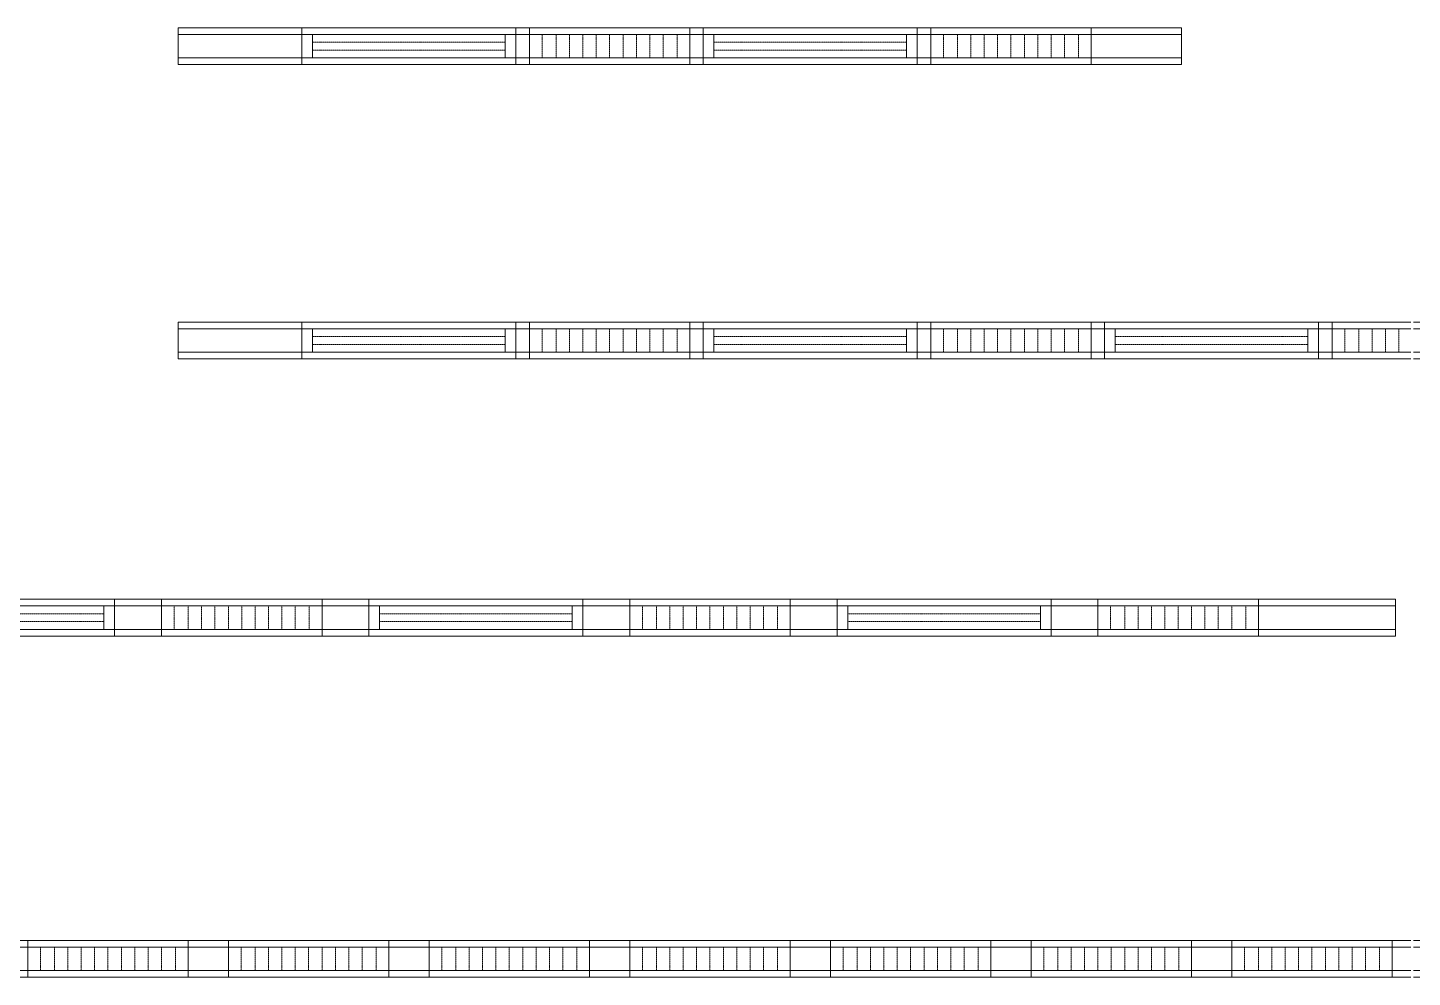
# Model space of a CAD drawing. Header units: millimetres. Extents: x -962357 to -591296, y -195428 to 59420.
# Drawn here: x -794930 to -784580, y -195428 to -188330 of the extents above; entities that cross this region are included whole.
import ezdxf

# ---------------------------------------------------------------- set-up
doc = ezdxf.new("R2010")
doc.units = ezdxf.units.MM
doc.linetypes.add('DPA_Hidden 50', pattern=[3, 2, -1])
doc.layers.add('A-GLAZ-CURT', color=2, linetype='Continuous', lineweight=9)

# ---------------------------------------------------------------- blocks, each defined once
blk = doc.blocks.new('DPA_CP_Metal Ceiling Luminaire2 - Linear Luminaire-12404975-4180-01 LOWER PLATFORM LEVEL - REFLECTED CEILING PLAN')
at = {"layer": 'A-GLAZ-CURT'}
for p, q in [((-786932, 2702), (-786932, 2977)), ((-786932, 2977), (-785732, 2977)), ((-786932, 2977), (-786932, 2702)), ((-785732, 2977), (-786932, 2977)), ((-786932, 2977), (-785732, 2977)), ((-786932, 2939), (-786932, 2702)), ((-786932, 2927), (-785732, 2927)), ((-785732, 2977), (-785732, 2702)), ((-785732, 2702), (-785732, 2977)), ((-785732, 2939), (-785732, 2702)), ((-786932, 2752), (-785732, 2752)), ((-785732, 2702), (-786932, 2702)), ((-785732, 2702), (-786932, 2702)), ((-786932, 2702), (-785732, 2702))]:
    blk.add_line(p, q, dxfattribs=at)
at = {"layer": 'A-GLAZ-CURT', "linetype": 'DPA_Hidden 50'}
for p, q in [((-786837, 2927), (-786837, 2752)), ((-786732, 2927), (-786732, 2752)), ((-786632, 2927), (-786632, 2752)), ((-786532, 2927), (-786532, 2752)), ((-786432, 2927), (-786432, 2752)), ((-786332, 2927), (-786332, 2752)), ((-786232, 2927), (-786232, 2752)), ((-786132, 2927), (-786132, 2752)), ((-786032, 2927), (-786032, 2752)), ((-785932, 2927), (-785932, 2752)), ((-785827, 2927), (-785827, 2752))]:
    blk.add_line(p, q, dxfattribs=at)
blk = doc.blocks.new('DPA_CP_Metal Ceiling Luminaire2 - Linear Luminaire-V18-4180-01 LOWER PLATFORM LEVEL - REFLECTED CEILING PLAN')
at = {"layer": 'A-GLAZ-CURT'}
for p, q in [((-785182, 4774), (-785182, 5049)), ((-785182, 5049), (-784592, 5049)), ((-785182, 5049), (-785182, 4774)), ((-784592, 5049), (-785182, 5049)), ((-785182, 5049), (-784592, 5049)), ((-785182, 5012), (-785182, 4774)), ((-785182, 4999), (-784592, 4999)), ((-784572, 5049), (-783982, 5049)), ((-783982, 5049), (-784572, 5049)), ((-784572, 5049), (-783982, 5049)), ((-784572, 4999), (-783982, 4999)), ((-783982, 5049), (-783982, 4774)), ((-783982, 4774), (-783982, 5049)), ((-783982, 5012), (-783982, 4774)), ((-785182, 4824), (-784592, 4824)), ((-784592, 4774), (-785182, 4774)), ((-784592, 4774), (-785182, 4774)), ((-785182, 4774), (-784592, 4774)), ((-784572, 4824), (-783982, 4824)), ((-783982, 4774), (-784572, 4774)), ((-783982, 4774), (-784572, 4774)), ((-784572, 4774), (-783982, 4774))]:
    blk.add_line(p, q, dxfattribs=at)
at = {"layer": 'A-GLAZ-CURT', "linetype": 'DPA_Hidden 50'}
for p, q in [((-785087, 4999), (-785087, 4824)), ((-784982, 4999), (-784982, 4824)), ((-784882, 4999), (-784882, 4824)), ((-784782, 4999), (-784782, 4824)), ((-784682, 4999), (-784682, 4824)), ((-784482, 4999), (-784482, 4824)), ((-784382, 4999), (-784382, 4824)), ((-784282, 4999), (-784282, 4824)), ((-784182, 4999), (-784182, 4824)), ((-784077, 4999), (-784077, 4824))]:
    blk.add_line(p, q, dxfattribs=at)
blk = doc.blocks.new('DPA_CP_Metal Ceiling Panel1 - Horizontal with Gap-12447204-4180-01 LOWER PLATFORM LEVEL - REFLECTED CEILING PLAN')
at = {"layer": 'A-GLAZ-CURT'}
for p, q in [((-777982, 4774), (-777982, 5049)), ((-777982, 4774), (-777982, 5049)), ((-777982, 5049), (-777882, 5049)), ((-777982, 5049), (-777882, 5049)), ((-777982, 4774), (-777982, 5049)), ((-777982, 4999), (-777882, 4999)), ((-777882, 4774), (-777882, 5049)), ((-777882, 5049), (-777882, 4774)), ((-777882, 5049), (-777882, 4774)), ((-777982, 4824), (-777882, 4824)), ((-777982, 4774), (-777882, 4774)), ((-777882, 4774), (-777982, 4774)), ((-777882, 4774), (-777982, 4774))]:
    blk.add_line(p, q, dxfattribs=at)
blk = doc.blocks.new('DPA_CP_Metal Ceiling Air Supply1 - Linear Diffuser Air Supply-12447243-4180-01 LOWER PLATFORM LEVEL - REFLECTED CEILING PLAN')
at = {"layer": 'A-GLAZ-CURT'}
for p, q in [((-777882, 4774), (-777882, 5049)), ((-777882, 5049), (-776282, 5049)), ((-777882, 4774), (-777882, 5049)), ((-777882, 5049), (-776282, 5049)), ((-777882, 5049), (-776282, 5049)), ((-777882, 4774), (-777882, 5049)), ((-776282, 4999), (-777882, 4999)), ((-777802, 4999), (-777802, 4824)), ((-776362, 4999), (-776362, 4824)), ((-776282, 4774), (-776282, 5049)), ((-776282, 5049), (-776282, 4774)), ((-776282, 5049), (-776282, 4774)), ((-776282, 4824), (-777882, 4824)), ((-777882, 4774), (-776282, 4774)), ((-776282, 4774), (-777882, 4774)), ((-776282, 4774), (-777882, 4774))]:
    blk.add_line(p, q, dxfattribs=at)
at = {"layer": 'A-GLAZ-CURT', "linetype": 'DPA_Hidden 50'}
for p, q in [((-776362, 4941), (-777802, 4941)), ((-776362, 4882), (-777802, 4882))]:
    blk.add_line(p, q, dxfattribs=at)
blk = doc.blocks.new('DPA_CP_Metal Ceiling Luminaire2 - Linear Luminaire-12437131-4180-01 LOWER PLATFORM LEVEL - REFLECTED CEILING PLAN')
at = {"layer": 'A-GLAZ-CURT'}
for p, q in [((-832057, 6974), (-832057, 7249)), ((-832057, 7249), (-830857, 7249)), ((-832057, 7249), (-832057, 6974)), ((-830857, 7249), (-832057, 7249)), ((-832057, 7249), (-830857, 7249)), ((-830857, 7249), (-830857, 6974)), ((-830857, 6974), (-830857, 7249)), ((-832057, 7212), (-832057, 6974)), ((-832057, 7199), (-830857, 7199)), ((-830857, 7212), (-830857, 6974)), ((-832057, 7024), (-830857, 7024)), ((-830857, 6974), (-832057, 6974)), ((-830857, 6974), (-832057, 6974)), ((-832057, 6974), (-830857, 6974))]:
    blk.add_line(p, q, dxfattribs=at)
at = {"layer": 'A-GLAZ-CURT', "linetype": 'DPA_Hidden 50'}
for p, q in [((-831962, 7199), (-831962, 7024)), ((-831857, 7199), (-831857, 7024)), ((-831757, 7199), (-831757, 7024)), ((-831657, 7199), (-831657, 7024)), ((-831557, 7199), (-831557, 7024)), ((-831457, 7199), (-831457, 7024)), ((-831357, 7199), (-831357, 7024)), ((-831257, 7199), (-831257, 7024)), ((-831157, 7199), (-831157, 7024)), ((-831057, 7199), (-831057, 7024)), ((-830952, 7199), (-830952, 7024))]:
    blk.add_line(p, q, dxfattribs=at)
blk = doc.blocks.new('DPA_CP_Metal Ceiling Panel1 - Horizontal with Gap-13940971-4180-01 LOWER PLATFORM LEVEL - REFLECTED CEILING PLAN')
at = {"layer": 'A-GLAZ-CURT'}
for p, q in [((-776282, 4774), (-776282, 5049)), ((-776282, 4774), (-776282, 5049)), ((-776282, 5049), (-775357, 5049)), ((-776282, 5049), (-775357, 5049)), ((-776282, 4774), (-776282, 5049)), ((-776282, 4999), (-775357, 4999)), ((-775357, 4774), (-775357, 5049)), ((-775357, 5049), (-775357, 4774)), ((-775357, 5049), (-775357, 4774)), ((-776282, 4824), (-775357, 4824)), ((-776282, 4774), (-775357, 4774)), ((-775357, 4774), (-776282, 4774)), ((-775357, 4774), (-776282, 4774))]:
    blk.add_line(p, q, dxfattribs=at)
blk = doc.blocks.new('DPA_CP_Metal Ceiling Panel1 - Horizontal with Gap-13940966-4180-01 LOWER PLATFORM LEVEL - REFLECTED CEILING PLAN')
at = {"layer": 'A-GLAZ-CURT'}
for p, q in [((-782857, 6974), (-782857, 7249)), ((-782857, 6974), (-782857, 7249)), ((-782857, 7249), (-782182, 7249)), ((-782857, 7249), (-782182, 7249)), ((-782857, 6974), (-782857, 7249)), ((-782182, 6974), (-782182, 7249)), ((-782182, 7249), (-782182, 6974)), ((-782182, 7249), (-782182, 6974)), ((-782857, 7199), (-782182, 7199)), ((-782857, 7024), (-782182, 7024)), ((-782857, 6974), (-782182, 6974)), ((-782182, 6974), (-782857, 6974)), ((-782182, 6974), (-782857, 6974))]:
    blk.add_line(p, q, dxfattribs=at)
blk = doc.blocks.new('DPA_CP_Metal Ceiling Panel1 - Horizontal with Gap-13297912-4180-01 LOWER PLATFORM LEVEL - REFLECTED CEILING PLAN')
at = {"layer": 'A-GLAZ-CURT'}
for p, q in [((-786232, 152), (-786232, 427)), ((-786232, 152), (-786232, 427)), ((-786232, 427), (-785932, 427)), ((-786232, 427), (-785932, 427)), ((-786232, 152), (-786232, 427)), ((-785932, 152), (-785932, 427)), ((-785932, 427), (-785932, 152)), ((-785932, 427), (-785932, 152)), ((-786232, 377), (-785932, 377)), ((-786232, 202), (-785932, 202)), ((-786232, 152), (-785932, 152)), ((-785932, 152), (-786232, 152)), ((-785932, 152), (-786232, 152))]:
    blk.add_line(p, q, dxfattribs=at)
blk = doc.blocks.new('DPA_CP_Metal Ceiling Panel1 - Horizontal with Gap-V21-4180-01 LOWER PLATFORM LEVEL - REFLECTED CEILING PLAN')
at = {"layer": 'A-GLAZ-CURT'}
for p, q in [((-784732, 152), (-784732, 427)), ((-784732, 152), (-784732, 427)), ((-784732, 427), (-784592, 427)), ((-784732, 427), (-784592, 427)), ((-784732, 152), (-784732, 427)), ((-784572, 427), (-784432, 427)), ((-784572, 427), (-784432, 427)), ((-784432, 152), (-784432, 427)), ((-784432, 427), (-784432, 152)), ((-784432, 427), (-784432, 152)), ((-784732, 377), (-784592, 377)), ((-784572, 377), (-784432, 377)), ((-784732, 202), (-784592, 202)), ((-784732, 152), (-784592, 152)), ((-784592, 152), (-784732, 152)), ((-784592, 152), (-784732, 152)), ((-784573, 202), (-784432, 202)), ((-784573, 152), (-784432, 152)), ((-784432, 152), (-784573, 152)), ((-784432, 152), (-784573, 152))]:
    blk.add_line(p, q, dxfattribs=at)
blk = doc.blocks.new('DPA_CP_Metal Ceiling Air Supply1 - Linear Diffuser Air Supply-12404980-4180-01 LOWER PLATFORM LEVEL - REFLECTED CEILING PLAN')
at = {"layer": 'A-GLAZ-CURT'}
for p, q in [((-788882, 2702), (-788882, 2977)), ((-788882, 2977), (-787282, 2977)), ((-788882, 2702), (-788882, 2977)), ((-788882, 2977), (-787282, 2977)), ((-788882, 2977), (-787282, 2977)), ((-788882, 2702), (-788882, 2977)), ((-787282, 2927), (-788882, 2927)), ((-788802, 2927), (-788802, 2752)), ((-787362, 2927), (-787362, 2752)), ((-787282, 2702), (-787282, 2977)), ((-787282, 2977), (-787282, 2702)), ((-787282, 2977), (-787282, 2702)), ((-787282, 2752), (-788882, 2752)), ((-788882, 2702), (-787282, 2702)), ((-787282, 2702), (-788882, 2702)), ((-787282, 2702), (-788882, 2702))]:
    blk.add_line(p, q, dxfattribs=at)
at = {"layer": 'A-GLAZ-CURT', "linetype": 'DPA_Hidden 50'}
for p, q in [((-787362, 2868), (-788802, 2868)), ((-787362, 2810), (-788802, 2810))]:
    blk.add_line(p, q, dxfattribs=at)
blk = doc.blocks.new('DPA_CP_Metal Ceiling Panel1 - Horizontal with Gap-16028279-4180-01 LOWER PLATFORM LEVEL - REFLECTED CEILING PLAN')
at = {"layer": 'A-GLAZ-CURT'}
for p, q in [((-787282, 2702), (-787282, 2977)), ((-787282, 2702), (-787282, 2977)), ((-787282, 2977), (-786932, 2977)), ((-787282, 2977), (-786932, 2977)), ((-787282, 2702), (-787282, 2977)), ((-787282, 2927), (-786932, 2927)), ((-786932, 2702), (-786932, 2977)), ((-786932, 2977), (-786932, 2702)), ((-786932, 2977), (-786932, 2702)), ((-787282, 2752), (-786932, 2752)), ((-787282, 2702), (-786932, 2702)), ((-786932, 2702), (-787282, 2702)), ((-786932, 2702), (-787282, 2702))]:
    blk.add_line(p, q, dxfattribs=at)
blk = doc.blocks.new('DPA_CP_Metal Ceiling Panel1 - Horizontal with Gap-16029539-4180-01 LOWER PLATFORM LEVEL - REFLECTED CEILING PLAN')
at = {"layer": 'A-GLAZ-CURT'}
for p, q in [((-785732, 2702), (-785732, 2977)), ((-785732, 2702), (-785732, 2977)), ((-785732, 2977), (-784707, 2977)), ((-785732, 2977), (-784707, 2977)), ((-785732, 2702), (-785732, 2977)), ((-785732, 2927), (-784707, 2927)), ((-784707, 2702), (-784707, 2977)), ((-784707, 2977), (-784707, 2702)), ((-784707, 2977), (-784707, 2702)), ((-785732, 2752), (-784707, 2752)), ((-785732, 2702), (-784707, 2702)), ((-784707, 2702), (-785732, 2702)), ((-784707, 2702), (-785732, 2702))]:
    blk.add_line(p, q, dxfattribs=at)
blk = doc.blocks.new('C-1-PP19-AR-4180-01-B_20250908-040939_EXDOWNLIGHT')
at = {"layer": 'A-GLAZ-CURT'}
for name, p in [('DPA_CP_Metal Ceiling Panel1 - Horizontal with Gap-13940971-4180-01 LOWER PLATFORM LEVEL - REFLECTED CEILING PLAN', (727157, -196959)), ('DPA_CP_Metal Ceiling Air Supply1 - Linear Diffuser Air Supply-12447243-4180-01 LOWER PLATFORM LEVEL - REFLECTED CEILING PLAN', (729682, -196959)), ('DPA_CP_Metal Ceiling Panel1 - Horizontal with Gap-12447204-4180-01 LOWER PLATFORM LEVEL - REFLECTED CEILING PLAN', (731382, -196959)), ('DPA_CP_Metal Ceiling Luminaire2 - Linear Luminaire-12437131-4180-01 LOWER PLATFORM LEVEL - REFLECTED CEILING PLAN', (785557, -199159)), ('DPA_CP_Metal Ceiling Panel1 - Horizontal with Gap-12447204-4180-01 LOWER PLATFORM LEVEL - REFLECTED CEILING PLAN', (732682, -196959)), ('DPA_CP_Metal Ceiling Air Supply1 - Linear Diffuser Air Supply-12447243-4180-01 LOWER PLATFORM LEVEL - REFLECTED CEILING PLAN', (732682, -196959)), ('DPA_CP_Metal Ceiling Panel1 - Horizontal with Gap-12447204-4180-01 LOWER PLATFORM LEVEL - REFLECTED CEILING PLAN', (734382, -196959)), ('DPA_CP_Metal Ceiling Luminaire2 - Linear Luminaire-12437131-4180-01 LOWER PLATFORM LEVEL - REFLECTED CEILING PLAN', (788557, -199159)), ('DPA_CP_Metal Ceiling Panel1 - Horizontal with Gap-13940966-4180-01 LOWER PLATFORM LEVEL - REFLECTED CEILING PLAN', (740557, -199159)), ('DPA_CP_Metal Ceiling Panel1 - Horizontal with Gap-13940971-4180-01 LOWER PLATFORM LEVEL - REFLECTED CEILING PLAN', (727157, -199159)), ('DPA_CP_Metal Ceiling Air Supply1 - Linear Diffuser Air Supply-12447243-4180-01 LOWER PLATFORM LEVEL - REFLECTED CEILING PLAN', (729682, -199159)), ('DPA_CP_Metal Ceiling Panel1 - Horizontal with Gap-12447204-4180-01 LOWER PLATFORM LEVEL - REFLECTED CEILING PLAN', (731382, -199159)), ('DPA_CP_Metal Ceiling Luminaire2 - Linear Luminaire-12437131-4180-01 LOWER PLATFORM LEVEL - REFLECTED CEILING PLAN', (785557, -201359)), ('DPA_CP_Metal Ceiling Panel1 - Horizontal with Gap-12447204-4180-01 LOWER PLATFORM LEVEL - REFLECTED CEILING PLAN', (732682, -199159)), ('DPA_CP_Metal Ceiling Air Supply1 - Linear Diffuser Air Supply-12447243-4180-01 LOWER PLATFORM LEVEL - REFLECTED CEILING PLAN', (732682, -199159)), ('DPA_CP_Metal Ceiling Panel1 - Horizontal with Gap-12447204-4180-01 LOWER PLATFORM LEVEL - REFLECTED CEILING PLAN', (734382, -199159)), ('DPA_CP_Metal Ceiling Luminaire2 - Linear Luminaire-12437131-4180-01 LOWER PLATFORM LEVEL - REFLECTED CEILING PLAN', (788557, -201359)), ('DPA_CP_Metal Ceiling Panel1 - Horizontal with Gap-12447204-4180-01 LOWER PLATFORM LEVEL - REFLECTED CEILING PLAN', (735682, -199159)), ('DPA_CP_Metal Ceiling Air Supply1 - Linear Diffuser Air Supply-12447243-4180-01 LOWER PLATFORM LEVEL - REFLECTED CEILING PLAN', (735682, -199159)), ('DPA_CP_Metal Ceiling Panel1 - Horizontal with Gap-12447204-4180-01 LOWER PLATFORM LEVEL - REFLECTED CEILING PLAN', (737382, -199159)), ('DPA_CP_Metal Ceiling Luminaire2 - Linear Luminaire-V18-4180-01 LOWER PLATFORM LEVEL - REFLECTED CEILING PLAN', (744682, -199159)), ('DPA_CP_Metal Ceiling Air Supply1 - Linear Diffuser Air Supply-12404980-4180-01 LOWER PLATFORM LEVEL - REFLECTED CEILING PLAN', (737682, -199159)), ('DPA_CP_Metal Ceiling Air Supply1 - Linear Diffuser Air Supply-12404980-4180-01 LOWER PLATFORM LEVEL - REFLECTED CEILING PLAN', (737682, -199159)), ('DPA_CP_Metal Ceiling Air Supply1 - Linear Diffuser Air Supply-12404980-4180-01 LOWER PLATFORM LEVEL - REFLECTED CEILING PLAN', (737682, -199159)), ('DPA_CP_Metal Ceiling Panel1 - Horizontal with Gap-16028279-4180-01 LOWER PLATFORM LEVEL - REFLECTED CEILING PLAN', (737682, -199159)), ('DPA_CP_Metal Ceiling Panel1 - Horizontal with Gap-16028279-4180-01 LOWER PLATFORM LEVEL - REFLECTED CEILING PLAN', (737682, -199159)), ('DPA_CP_Metal Ceiling Panel1 - Horizontal with Gap-16028279-4180-01 LOWER PLATFORM LEVEL - REFLECTED CEILING PLAN', (737682, -199159)), ('DPA_CP_Metal Ceiling Luminaire2 - Linear Luminaire-12404975-4180-01 LOWER PLATFORM LEVEL - REFLECTED CEILING PLAN', (737682, -199159)), ('DPA_CP_Metal Ceiling Luminaire2 - Linear Luminaire-12404975-4180-01 LOWER PLATFORM LEVEL - REFLECTED CEILING PLAN', (737682, -199159)), ('DPA_CP_Metal Ceiling Luminaire2 - Linear Luminaire-12404975-4180-01 LOWER PLATFORM LEVEL - REFLECTED CEILING PLAN', (737682, -199159)), ('DPA_CP_Metal Ceiling Panel1 - Horizontal with Gap-16028279-4180-01 LOWER PLATFORM LEVEL - REFLECTED CEILING PLAN', (739232, -199159)), ('DPA_CP_Metal Ceiling Panel1 - Horizontal with Gap-16028279-4180-01 LOWER PLATFORM LEVEL - REFLECTED CEILING PLAN', (739232, -199159)), ('DPA_CP_Metal Ceiling Panel1 - Horizontal with Gap-16028279-4180-01 LOWER PLATFORM LEVEL - REFLECTED CEILING PLAN', (739232, -199159)), ('DPA_CP_Metal Ceiling Air Supply1 - Linear Diffuser Air Supply-12404980-4180-01 LOWER PLATFORM LEVEL - REFLECTED CEILING PLAN', (741182, -199159)), ('DPA_CP_Metal Ceiling Air Supply1 - Linear Diffuser Air Supply-12404980-4180-01 LOWER PLATFORM LEVEL - REFLECTED CEILING PLAN', (741182, -199159)), ('DPA_CP_Metal Ceiling Air Supply1 - Linear Diffuser Air Supply-12404980-4180-01 LOWER PLATFORM LEVEL - REFLECTED CEILING PLAN', (741182, -199159)), ('DPA_CP_Metal Ceiling Panel1 - Horizontal with Gap-16028279-4180-01 LOWER PLATFORM LEVEL - REFLECTED CEILING PLAN', (741182, -199159)), ('DPA_CP_Metal Ceiling Panel1 - Horizontal with Gap-16028279-4180-01 LOWER PLATFORM LEVEL - REFLECTED CEILING PLAN', (741182, -199159)), ('DPA_CP_Metal Ceiling Panel1 - Horizontal with Gap-16028279-4180-01 LOWER PLATFORM LEVEL - REFLECTED CEILING PLAN', (741182, -199159)), ('DPA_CP_Metal Ceiling Luminaire2 - Linear Luminaire-12404975-4180-01 LOWER PLATFORM LEVEL - REFLECTED CEILING PLAN', (741182, -199159)), ('DPA_CP_Metal Ceiling Luminaire2 - Linear Luminaire-12404975-4180-01 LOWER PLATFORM LEVEL - REFLECTED CEILING PLAN', (741182, -199159)), ('DPA_CP_Metal Ceiling Luminaire2 - Linear Luminaire-12404975-4180-01 LOWER PLATFORM LEVEL - REFLECTED CEILING PLAN', (741182, -199159)), ('DPA_CP_Metal Ceiling Panel1 - Horizontal with Gap-16028279-4180-01 LOWER PLATFORM LEVEL - REFLECTED CEILING PLAN', (742732, -199159)), ('DPA_CP_Metal Ceiling Panel1 - Horizontal with Gap-16028279-4180-01 LOWER PLATFORM LEVEL - REFLECTED CEILING PLAN', (742732, -199159)), ('DPA_CP_Metal Ceiling Panel1 - Horizontal with Gap-16028279-4180-01 LOWER PLATFORM LEVEL - REFLECTED CEILING PLAN', (742732, -199159)), ('DPA_CP_Metal Ceiling Air Supply1 - Linear Diffuser Air Supply-12404980-4180-01 LOWER PLATFORM LEVEL - REFLECTED CEILING PLAN', (744682, -199159)), ('DPA_CP_Metal Ceiling Air Supply1 - Linear Diffuser Air Supply-12404980-4180-01 LOWER PLATFORM LEVEL - REFLECTED CEILING PLAN', (744682, -199159)), ('DPA_CP_Metal Ceiling Air Supply1 - Linear Diffuser Air Supply-12404980-4180-01 LOWER PLATFORM LEVEL - REFLECTED CEILING PLAN', (744682, -199159)), ('DPA_CP_Metal Ceiling Panel1 - Horizontal with Gap-16028279-4180-01 LOWER PLATFORM LEVEL - REFLECTED CEILING PLAN', (744682, -199159)), ('DPA_CP_Metal Ceiling Panel1 - Horizontal with Gap-16028279-4180-01 LOWER PLATFORM LEVEL - REFLECTED CEILING PLAN', (744682, -199159)), ('DPA_CP_Metal Ceiling Panel1 - Horizontal with Gap-16028279-4180-01 LOWER PLATFORM LEVEL - REFLECTED CEILING PLAN', (744682, -199159)), ('DPA_CP_Metal Ceiling Luminaire2 - Linear Luminaire-12404975-4180-01 LOWER PLATFORM LEVEL - REFLECTED CEILING PLAN', (744682, -199159)), ('DPA_CP_Metal Ceiling Luminaire2 - Linear Luminaire-12404975-4180-01 LOWER PLATFORM LEVEL - REFLECTED CEILING PLAN', (744682, -199159)), ('DPA_CP_Metal Ceiling Luminaire2 - Linear Luminaire-12404975-4180-01 LOWER PLATFORM LEVEL - REFLECTED CEILING PLAN', (744682, -199159)), ('DPA_CP_Metal Ceiling Panel1 - Horizontal with Gap-16029539-4180-01 LOWER PLATFORM LEVEL - REFLECTED CEILING PLAN', (744682, -199159)), ('DPA_CP_Metal Ceiling Panel1 - Horizontal with Gap-16029539-4180-01 LOWER PLATFORM LEVEL - REFLECTED CEILING PLAN', (744682, -199159)), ('DPA_CP_Metal Ceiling Panel1 - Horizontal with Gap-16029539-4180-01 LOWER PLATFORM LEVEL - REFLECTED CEILING PLAN', (744682, -199159)), ('DPA_CP_Metal Ceiling Panel1 - Horizontal with Gap-13297912-4180-01 LOWER PLATFORM LEVEL - REFLECTED CEILING PLAN', (735682, -199159)), ('DPA_CP_Metal Ceiling Panel1 - Horizontal with Gap-13297912-4180-01 LOWER PLATFORM LEVEL - REFLECTED CEILING PLAN', (735682, -199159)), ('DPA_CP_Metal Ceiling Panel1 - Horizontal with Gap-13297912-4180-01 LOWER PLATFORM LEVEL - REFLECTED CEILING PLAN', (735682, -199159)), ('DPA_CP_Metal Ceiling Luminaire2 - Linear Luminaire-12404975-4180-01 LOWER PLATFORM LEVEL - REFLECTED CEILING PLAN', (736682, -201709)), ('DPA_CP_Metal Ceiling Luminaire2 - Linear Luminaire-12404975-4180-01 LOWER PLATFORM LEVEL - REFLECTED CEILING PLAN', (736682, -201709)), ('DPA_CP_Metal Ceiling Luminaire2 - Linear Luminaire-12404975-4180-01 LOWER PLATFORM LEVEL - REFLECTED CEILING PLAN', (736682, -201709)), ('DPA_CP_Metal Ceiling Panel1 - Horizontal with Gap-13297912-4180-01 LOWER PLATFORM LEVEL - REFLECTED CEILING PLAN', (737182, -199159)), ('DPA_CP_Metal Ceiling Panel1 - Horizontal with Gap-13297912-4180-01 LOWER PLATFORM LEVEL - REFLECTED CEILING PLAN', (737182, -199159)), ('DPA_CP_Metal Ceiling Panel1 - Horizontal with Gap-13297912-4180-01 LOWER PLATFORM LEVEL - REFLECTED CEILING PLAN', (737182, -199159)), ('DPA_CP_Metal Ceiling Luminaire2 - Linear Luminaire-12404975-4180-01 LOWER PLATFORM LEVEL - REFLECTED CEILING PLAN', (738182, -201709)), ('DPA_CP_Metal Ceiling Luminaire2 - Linear Luminaire-12404975-4180-01 LOWER PLATFORM LEVEL - REFLECTED CEILING PLAN', (738182, -201709)), ('DPA_CP_Metal Ceiling Luminaire2 - Linear Luminaire-12404975-4180-01 LOWER PLATFORM LEVEL - REFLECTED CEILING PLAN', (738182, -201709)), ('DPA_CP_Metal Ceiling Panel1 - Horizontal with Gap-13297912-4180-01 LOWER PLATFORM LEVEL - REFLECTED CEILING PLAN', (738682, -199159)), ('DPA_CP_Metal Ceiling Panel1 - Horizontal with Gap-13297912-4180-01 LOWER PLATFORM LEVEL - REFLECTED CEILING PLAN', (738682, -199159)), ('DPA_CP_Metal Ceiling Panel1 - Horizontal with Gap-13297912-4180-01 LOWER PLATFORM LEVEL - REFLECTED CEILING PLAN', (738682, -199159)), ('DPA_CP_Metal Ceiling Luminaire2 - Linear Luminaire-12404975-4180-01 LOWER PLATFORM LEVEL - REFLECTED CEILING PLAN', (739682, -201709)), ('DPA_CP_Metal Ceiling Luminaire2 - Linear Luminaire-12404975-4180-01 LOWER PLATFORM LEVEL - REFLECTED CEILING PLAN', (739682, -201709)), ('DPA_CP_Metal Ceiling Luminaire2 - Linear Luminaire-12404975-4180-01 LOWER PLATFORM LEVEL - REFLECTED CEILING PLAN', (739682, -201709)), ('DPA_CP_Metal Ceiling Panel1 - Horizontal with Gap-13297912-4180-01 LOWER PLATFORM LEVEL - REFLECTED CEILING PLAN', (740182, -199159)), ('DPA_CP_Metal Ceiling Panel1 - Horizontal with Gap-13297912-4180-01 LOWER PLATFORM LEVEL - REFLECTED CEILING PLAN', (740182, -199159)), ('DPA_CP_Metal Ceiling Panel1 - Horizontal with Gap-13297912-4180-01 LOWER PLATFORM LEVEL - REFLECTED CEILING PLAN', (740182, -199159)), ('DPA_CP_Metal Ceiling Luminaire2 - Linear Luminaire-12404975-4180-01 LOWER PLATFORM LEVEL - REFLECTED CEILING PLAN', (741182, -201709)), ('DPA_CP_Metal Ceiling Luminaire2 - Linear Luminaire-12404975-4180-01 LOWER PLATFORM LEVEL - REFLECTED CEILING PLAN', (741182, -201709)), ('DPA_CP_Metal Ceiling Luminaire2 - Linear Luminaire-12404975-4180-01 LOWER PLATFORM LEVEL - REFLECTED CEILING PLAN', (741182, -201709)), ('DPA_CP_Metal Ceiling Panel1 - Horizontal with Gap-13297912-4180-01 LOWER PLATFORM LEVEL - REFLECTED CEILING PLAN', (741682, -199159)), ('DPA_CP_Metal Ceiling Panel1 - Horizontal with Gap-13297912-4180-01 LOWER PLATFORM LEVEL - REFLECTED CEILING PLAN', (741682, -199159)), ('DPA_CP_Metal Ceiling Panel1 - Horizontal with Gap-13297912-4180-01 LOWER PLATFORM LEVEL - REFLECTED CEILING PLAN', (741682, -199159)), ('DPA_CP_Metal Ceiling Luminaire2 - Linear Luminaire-12404975-4180-01 LOWER PLATFORM LEVEL - REFLECTED CEILING PLAN', (742682, -201709)), ('DPA_CP_Metal Ceiling Luminaire2 - Linear Luminaire-12404975-4180-01 LOWER PLATFORM LEVEL - REFLECTED CEILING PLAN', (742682, -201709)), ('DPA_CP_Metal Ceiling Luminaire2 - Linear Luminaire-12404975-4180-01 LOWER PLATFORM LEVEL - REFLECTED CEILING PLAN', (742682, -201709)), ('DPA_CP_Metal Ceiling Panel1 - Horizontal with Gap-13297912-4180-01 LOWER PLATFORM LEVEL - REFLECTED CEILING PLAN', (743182, -199159)), ('DPA_CP_Metal Ceiling Panel1 - Horizontal with Gap-13297912-4180-01 LOWER PLATFORM LEVEL - REFLECTED CEILING PLAN', (743182, -199159)), ('DPA_CP_Metal Ceiling Panel1 - Horizontal with Gap-13297912-4180-01 LOWER PLATFORM LEVEL - REFLECTED CEILING PLAN', (743182, -199159)), ('DPA_CP_Metal Ceiling Luminaire2 - Linear Luminaire-12404975-4180-01 LOWER PLATFORM LEVEL - REFLECTED CEILING PLAN', (744182, -201709)), ('DPA_CP_Metal Ceiling Luminaire2 - Linear Luminaire-12404975-4180-01 LOWER PLATFORM LEVEL - REFLECTED CEILING PLAN', (744182, -201709)), ('DPA_CP_Metal Ceiling Luminaire2 - Linear Luminaire-12404975-4180-01 LOWER PLATFORM LEVEL - REFLECTED CEILING PLAN', (744182, -201709)), ('DPA_CP_Metal Ceiling Panel1 - Horizontal with Gap-13297912-4180-01 LOWER PLATFORM LEVEL - REFLECTED CEILING PLAN', (744682, -199159)), ('DPA_CP_Metal Ceiling Panel1 - Horizontal with Gap-13297912-4180-01 LOWER PLATFORM LEVEL - REFLECTED CEILING PLAN', (744682, -199159)), ('DPA_CP_Metal Ceiling Panel1 - Horizontal with Gap-13297912-4180-01 LOWER PLATFORM LEVEL - REFLECTED CEILING PLAN', (744682, -199159)), ('DPA_CP_Metal Ceiling Luminaire2 - Linear Luminaire-12404975-4180-01 LOWER PLATFORM LEVEL - REFLECTED CEILING PLAN', (745682, -201709)), ('DPA_CP_Metal Ceiling Luminaire2 - Linear Luminaire-12404975-4180-01 LOWER PLATFORM LEVEL - REFLECTED CEILING PLAN', (745682, -201709)), ('DPA_CP_Metal Ceiling Luminaire2 - Linear Luminaire-12404975-4180-01 LOWER PLATFORM LEVEL - REFLECTED CEILING PLAN', (745682, -201709)), ('DPA_CP_Metal Ceiling Panel1 - Horizontal with Gap-V21-4180-01 LOWER PLATFORM LEVEL - REFLECTED CEILING PLAN', (744682, -199159)), ('DPA_CP_Metal Ceiling Panel1 - Horizontal with Gap-V21-4180-01 LOWER PLATFORM LEVEL - REFLECTED CEILING PLAN', (744682, -199159)), ('DPA_CP_Metal Ceiling Panel1 - Horizontal with Gap-V21-4180-01 LOWER PLATFORM LEVEL - REFLECTED CEILING PLAN', (744682, -199159))]:
    blk.add_blockref(name, p, dxfattribs=at)

msp = doc.modelspace()

# ---------------------------------------------------------------- block references
msp.add_blockref('C-1-PP19-AR-4180-01-B_20250908-040939_EXDOWNLIGHT', (-744680, 3580))

doc.saveas('drawing.dxf')
